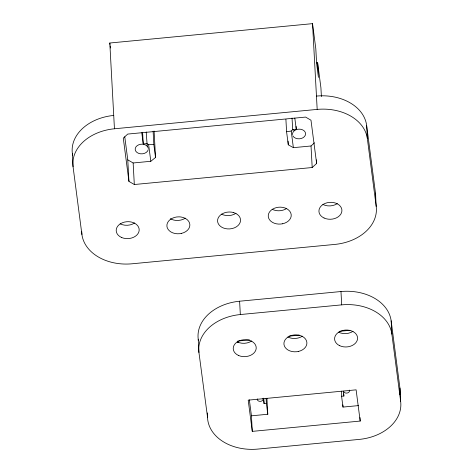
<?xml version="1.0" encoding="UTF-8"?>
<svg xmlns="http://www.w3.org/2000/svg" width="473" height="473" viewBox="0 0 473 473"><rect width="100%" height="100%" fill="white"/><g stroke="black" fill="none" stroke-linecap="round" stroke-linejoin="round"><path stroke-width="0.71" d="M292.491 134.616C292.249 132.085 294.496 130.176 296.731 129.513A6.575 4.836 -3.1 0 1 305.186 132.144A6.575 4.836 -3.1 0 1 301.331 138.471A6.575 4.836 -3.1 0 1 292.876 135.84M314.474 142.816L311.027 145.98L293.366 147.665L288.282 144.803L286.579 131.76L291.197 131.021L292.675 129.667L296.269 129.324L296.11 126.409M316.626 163.457L310.98 120.213L305.605 117.079L127.722 134.072L123.287 138.146L128.94 181.39L134.314 184.523L312.192 167.531L316.626 163.457L316.431 159.868M124.76 136.774L127.769 159.839L133.144 162.972L150.804 161.287L155.528 157.485L154.097 131.08M316.461 96.078A46.017 33.873 -3.1 0 1 366.628 125.339L375.479 193.085L376.206 206.417A46.017 33.873 -3.1 0 1 334.819 244.423L132.091 263.786A46.017 33.873 -3.1 0 1 81.918 234.525L73.067 166.78A46.017 33.873 -3.1 0 1 114.448 128.774L109.807 43.013L312.535 23.65L315.81 48.701L316.603 63.37L318.435 77.406L317.643 62.743L316.277 62.874M114.448 128.774L317.182 109.405A46.017 33.873 -3.1 0 1 367.355 138.666L376.206 206.417M141.776 132.712L143.242 143.94L146.837 143.597L148.628 144.643L153.826 144.442L155.528 157.485M239.61 301.218L340.974 291.534A46.017 33.873 -3.1 0 1 391.147 320.795L399.933 388.061L400.655 401.388A46.017 33.873 -3.1 0 1 359.273 439.399L257.909 449.078A46.017 33.873 -3.1 0 1 207.529 417.168L198.944 352.551L198.222 339.224A46.017 33.873 -3.1 0 1 239.61 301.218L240.331 314.545A46.017 33.873 -3.1 0 0 198.944 352.551M240.331 314.545L341.695 304.866A46.017 33.873 -3.1 0 1 391.869 334.121L400.655 401.388M238.516 340.968L249.519 339.916M289.109 336.137L299.379 335.156M339.703 331.301L349.973 330.32M263.372 398.177L264.088 403.67L266.376 403.451L266.104 398.343M358.635 405.586L342.996 407.076L341.583 396.268L343.871 396.049L343.759 393.914M359.994 417.535L360.19 421.065L252.28 431.376L251.441 415.82L267.789 414.259L266.92 398.201M294.59 130.589L292.675 129.667L292.042 117.996M148.291 148.392C147.848 145.844 145.217 144.46 142.84 144.212A6.575 4.836 -3.1 0 0 135.272 148.374A6.575 4.836 -3.1 0 0 140.664 153.82A6.575 4.836 -3.1 0 0 148.232 149.657M147.233 146.246L146.204 131.932M198.222 339.224L198.418 340.672M317.643 62.743L320.919 87.795L321.392 96.575M360.19 421.065L356.11 389.835L248.201 400.146L252.28 431.376M343.244 391.242L343.871 396.049M294.803 118.09L296.269 129.324M291.197 131.021L293.366 147.665M266.376 403.451L267.789 414.259M249.354 399.845L251.441 415.82M237.972 342.464L237.783 341.039L237.866 342.499M148.628 144.643L150.804 161.287M109.807 43.013L109.99 44.45M110.179 45.881L110.457 48.027M113.727 115.442A46.017 33.873 -3.1 0 0 72.345 153.447L72.629 155.635M391.147 320.795L391.869 334.121M366.628 125.339L367.355 138.666M340.974 291.534L341.695 304.866M342.878 404.888L342.996 407.076M341.305 391.153L341.583 396.268M312.535 23.65L317.182 109.405M311.027 145.98L312.192 167.531M288.087 141.137L288.282 144.803M285.905 119.291L286.579 131.76M263.822 398.692L264.088 403.67M207.304 412.959L207.529 417.168M153.11 131.24L153.826 144.442M142.609 132.28L143.242 143.94M133.144 162.972L134.314 184.523M127.769 159.839L128.94 181.39M81.764 231.723L81.918 234.525M72.345 153.447L73.067 166.78M399.933 388.061A46.017 33.873 -3.1 0 1 399.91 394.707M352.982 331.325A11.506 8.467 -3.1 0 1 338.526 332.147M251.618 341.009A11.506 8.467 -3.1 0 1 237.162 341.831M302.3 336.167A11.506 8.467 -3.1 0 1 297.558 338.142L295.785 338.414A11.506 8.467 -3.1 0 1 287.844 336.989M349.287 390.101A2.956 2.176 -3.1 0 1 347.182 393.039A2.956 2.176 -3.1 0 1 343.575 391.212M262.958 398.343A2.956 2.176 -3.1 0 1 260.475 401.341A2.956 2.176 -3.1 0 1 257.277 398.887M235.956 213.299A11.506 8.467 -3.1 0 1 224.119 215.126L222.499 214.588A11.506 8.467 -3.1 0 1 221.494 214.121M337.32 203.621A11.506 8.467 -3.1 0 1 322.864 204.437M134.586 222.984A11.506 8.467 -3.1 0 1 120.13 223.806M185.268 218.142A11.506 8.467 -3.1 0 1 180.532 220.116L178.753 220.388A11.506 8.467 -3.1 0 1 170.339 218.703M375.479 193.085A46.017 33.873 -3.1 0 1 375.651 197.732M286.638 208.457A11.506 8.467 -3.1 0 1 281.896 210.432L280.122 210.71A11.506 8.467 -3.1 0 1 272.182 209.279M181.254 233.443L179.474 233.721A11.506 8.467 -3.1 0 1 167.247 227.708L166.934 226.407A11.506 8.467 -3.1 0 1 179.084 216.835L180.869 216.977A11.506 8.467 -3.1 0 1 189.874 224.882A11.506 8.467 -3.1 0 1 181.254 233.443M282.618 223.764L280.844 224.036A11.506 8.467 -3.1 0 1 268.297 216.723A11.506 8.467 -3.1 0 1 278.644 207.221L280.448 207.156A11.506 8.467 -3.1 0 1 291.185 214.535A11.506 8.467 -3.1 0 1 282.618 223.764M298.28 351.474L296.506 351.746A11.506 8.467 -3.1 0 1 283.966 344.433A11.506 8.467 -3.1 0 1 294.307 334.931L296.11 334.86A11.506 8.467 -3.1 0 1 306.853 342.245A11.506 8.467 -3.1 0 1 298.28 351.474M233.278 212.483L231.551 212.135A11.506 8.467 -3.1 0 0 217.615 221.565L217.929 222.866A11.506 8.467 -3.1 0 0 223.221 227.915L224.841 228.459A11.506 8.467 -3.1 0 0 240.538 220.708L240.503 219.377A11.506 8.467 -3.1 0 0 233.278 212.483M339.744 345.722A11.506 8.467 -3.1 0 0 357.564 338.733A11.506 8.467 -3.1 0 0 340.962 331.041A11.506 8.467 -3.1 0 0 339.744 345.722M238.374 355.4A11.506 8.467 -3.1 0 0 256.2 348.418A11.506 8.467 -3.1 0 0 239.598 340.72A11.506 8.467 -3.1 0 0 238.374 355.4M121.348 237.375A11.506 8.467 -3.1 0 0 139.168 230.392A11.506 8.467 -3.1 0 0 122.566 222.694A11.506 8.467 -3.1 0 0 121.348 237.375M324.076 218.012A11.506 8.467 -3.1 0 0 341.902 211.023A11.506 8.467 -3.1 0 0 325.3 203.331A11.506 8.467 -3.1 0 0 324.076 218.012"/></g></svg>
